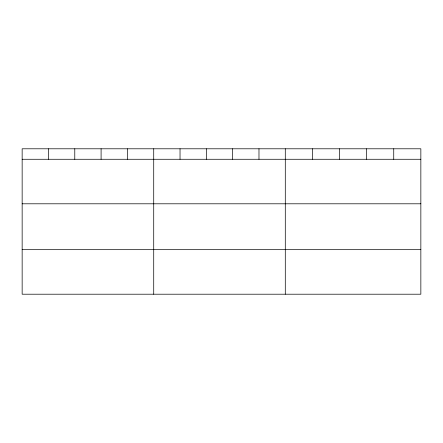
<?xml version="1.0" encoding="UTF-8"?>
<svg xmlns="http://www.w3.org/2000/svg" width="443" height="443" viewBox="0 0 443 443"><rect width="100%" height="100%" fill="white"/><g stroke="black" fill="none" stroke-linecap="round" stroke-linejoin="round"><path stroke-width="0.66" d="M420.85 203.797L420.85 148.793L22.15 148.793L22.15 294.207L420.85 294.207L420.85 203.797L22.15 203.797M22.15 159.27L420.85 159.27M22.15 249.675L420.85 249.675M393.738 148.793L393.738 159.27M366.627 148.793L366.627 159.27M339.515 148.793L339.515 159.27M312.404 148.793L312.404 159.27M285.292 148.793L285.292 294.207M258.978 148.793L258.978 159.27M232.664 148.793L232.664 159.27M206.349 148.793L206.349 159.27M180.035 148.793L180.035 159.27M153.721 148.793L153.721 294.207M127.407 148.793L127.407 159.27M101.093 148.793L101.093 159.27M74.778 148.793L74.778 159.27M48.464 148.793L48.464 159.27"/></g></svg>
